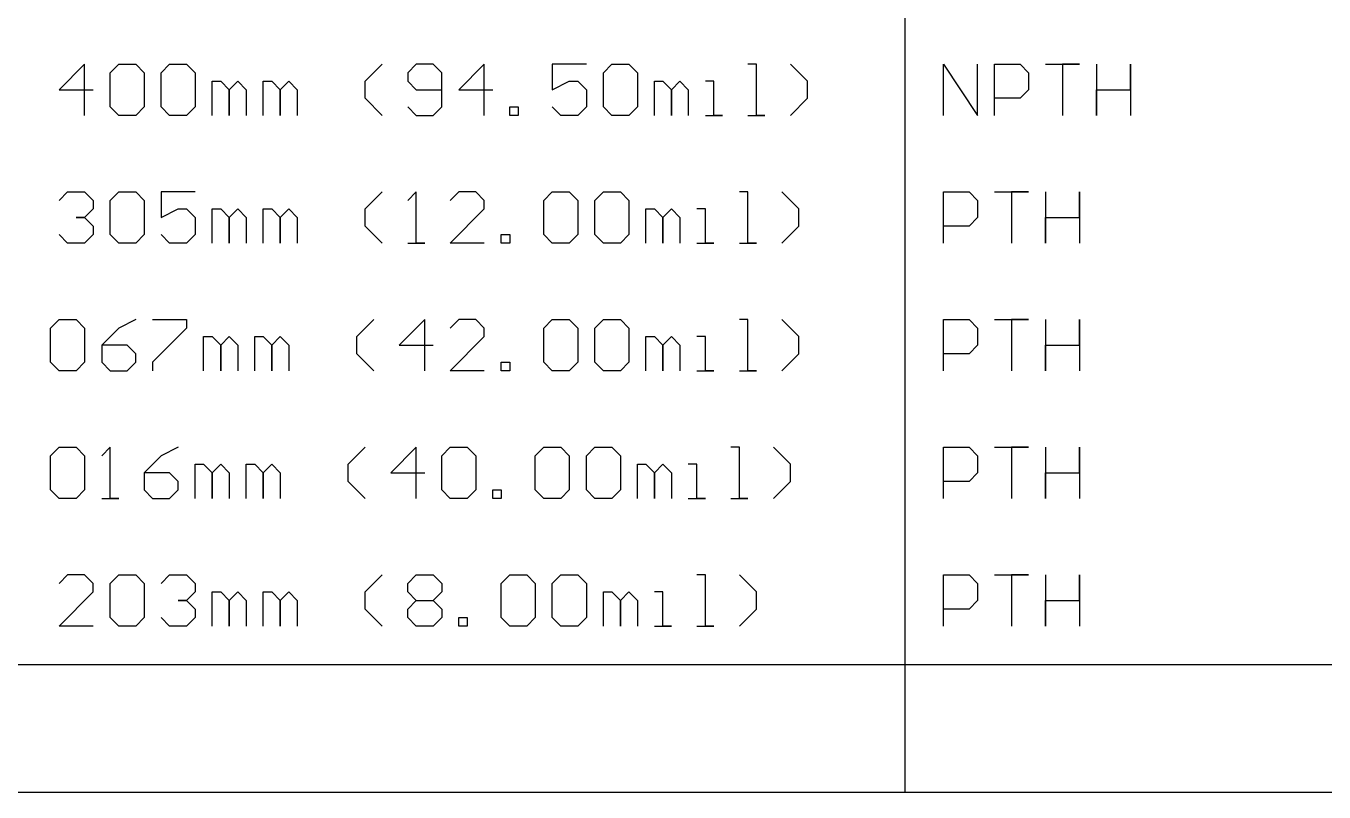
# Model space of a CAD drawing. Header units: millimetres. Extents: x 7.3 to 18.4, y 2.4 to 9.4.
# Drawn here: x 8.579 to 10.105, y 7.647 to 8.547 of the extents above; entities that cross this region are included whole.
import ezdxf

# ---------------------------------------------------------------- set-up
doc = ezdxf.new("R2010")
doc.units = ezdxf.units.MM
doc.header["$MEASUREMENT"] = 0
doc.layers.add('DrillDrawing', color=1, linetype='Continuous')

msp = doc.modelspace()

# ---------------------------------------------------------------- linework, layer by layer
at = {"layer": 'DrillDrawing'}
for p, q in [((9.6129, 7.6475), (9.6129, 9.4475)), ((8.6482, 8.5025), (8.6182, 8.4725)), ((8.6482, 8.4425), (8.6482, 8.5025)), ((8.6782, 8.4925), (8.6882, 8.5025)), ((8.6882, 8.5025), (8.7082, 8.5025)), ((8.7082, 8.5025), (8.7182, 8.4925)), ((8.7381, 8.4925), (8.7481, 8.5025)), ((8.7481, 8.5025), (8.7681, 8.5025)), ((8.7681, 8.5025), (8.7781, 8.4925)), ((8.9781, 8.4825), (8.9981, 8.5025)), ((9.038, 8.5025), (9.0281, 8.4925)), ((9.058, 8.5025), (9.038, 8.5025)), ((9.068, 8.4925), (9.058, 8.5025)), ((9.118, 8.5025), (9.088, 8.4725)), ((9.118, 8.4425), (9.118, 8.5025)), ((9.238, 8.5025), (9.198, 8.5025)), ((9.198, 8.5025), (9.198, 8.4725)), ((9.258, 8.4925), (9.268, 8.5025)), ((9.268, 8.5025), (9.288, 8.5025)), ((9.288, 8.5025), (9.298, 8.4925)), ((9.4379, 8.5025), (9.4279, 8.5025)), ((9.4379, 8.4425), (9.4379, 8.5025)), ((9.4979, 8.4825), (9.4779, 8.5025)), ((9.6579, 8.4425), (9.6579, 8.5025)), ((9.6579, 8.5025), (9.6979, 8.4425)), ((9.6979, 8.4425), (9.6979, 8.5025)), ((9.7179, 8.4425), (9.7179, 8.5025)), ((9.7179, 8.5025), (9.7479, 8.5025)), ((9.7479, 8.5025), (9.7579, 8.4925)), ((9.7778, 8.5025), (9.8178, 8.5025)), ((9.8178, 8.5025), (9.7978, 8.5025)), ((9.7978, 8.5025), (9.7978, 8.4425)), ((9.8378, 8.5025), (9.8378, 8.4425)), ((9.8778, 8.4725), (9.8778, 8.5025)), ((9.8778, 8.5025), (9.8778, 8.4425)), ((8.6782, 8.4525), (8.6782, 8.4925)), ((8.7182, 8.4925), (8.7182, 8.4525)), ((8.7381, 8.4525), (8.7381, 8.4925)), ((8.7781, 8.4925), (8.7781, 8.4525)), ((9.0281, 8.4925), (9.0281, 8.4825)), ((9.068, 8.4525), (9.068, 8.4925)), ((9.258, 8.4525), (9.258, 8.4925)), ((9.298, 8.4925), (9.298, 8.4525)), ((9.7579, 8.4925), (9.7579, 8.4725)), ((8.6182, 8.4725), (8.6582, 8.4725)), ((8.7981, 8.4425), (8.7981, 8.4825)), ((8.7981, 8.4825), (8.8081, 8.4825)), ((8.8081, 8.4825), (8.8181, 8.4725)), ((8.8181, 8.4725), (8.8281, 8.4825)), ((8.8181, 8.4725), (8.8181, 8.4425)), ((8.8181, 8.4425), (8.8181, 8.4725)), ((8.8281, 8.4825), (8.8381, 8.4725)), ((8.8381, 8.4725), (8.8381, 8.4425)), ((8.8581, 8.4425), (8.8581, 8.4825)), ((8.8581, 8.4825), (8.8681, 8.4825)), ((8.8681, 8.4825), (8.8781, 8.4725)), ((8.8781, 8.4725), (8.8881, 8.4825)), ((8.8781, 8.4725), (8.8781, 8.4425)), ((8.8781, 8.4425), (8.8781, 8.4725)), ((8.8881, 8.4825), (8.8981, 8.4725)), ((8.8981, 8.4725), (8.8981, 8.4425)), ((8.9781, 8.4625), (8.9781, 8.4825)), ((9.0281, 8.4825), (9.038, 8.4725)), ((9.038, 8.4725), (9.068, 8.4725)), ((9.088, 8.4725), (9.128, 8.4725)), ((9.198, 8.4725), (9.218, 8.4825)), ((9.218, 8.4825), (9.228, 8.4825)), ((9.228, 8.4825), (9.238, 8.4725)), ((9.238, 8.4725), (9.238, 8.4525)), ((9.318, 8.4425), (9.318, 8.4825)), ((9.318, 8.4825), (9.328, 8.4825)), ((9.328, 8.4825), (9.338, 8.4725)), ((9.338, 8.4725), (9.3479, 8.4825)), ((9.338, 8.4725), (9.338, 8.4425)), ((9.338, 8.4425), (9.338, 8.4725)), ((9.3479, 8.4825), (9.3579, 8.4725)), ((9.3579, 8.4725), (9.3579, 8.4425)), ((9.3879, 8.4825), (9.3779, 8.4825)), ((9.3879, 8.4425), (9.3879, 8.4825)), ((9.4979, 8.4625), (9.4979, 8.4825)), ((9.7579, 8.4725), (9.7479, 8.4625)), ((9.8378, 8.4425), (9.8378, 8.4725)), ((9.8378, 8.4725), (9.8778, 8.4725)), ((8.9981, 8.4425), (8.9781, 8.4625)), ((9.4779, 8.4425), (9.4979, 8.4625)), ((9.7479, 8.4625), (9.7179, 8.4625)), ((8.6882, 8.4425), (8.6782, 8.4525)), ((8.7082, 8.4425), (8.6882, 8.4425)), ((8.7182, 8.4525), (8.7082, 8.4425)), ((8.7481, 8.4425), (8.7381, 8.4525)), ((8.7681, 8.4425), (8.7481, 8.4425)), ((8.7781, 8.4525), (8.7681, 8.4425)), ((9.0281, 8.4525), (9.038, 8.4425)), ((9.038, 8.4425), (9.058, 8.4425)), ((9.058, 8.4425), (9.068, 8.4525)), ((9.148, 8.4425), (9.148, 8.4525)), ((9.148, 8.4525), (9.158, 8.4525)), ((9.158, 8.4425), (9.148, 8.4425)), ((9.158, 8.4525), (9.158, 8.4425)), ((9.208, 8.4425), (9.198, 8.4525)), ((9.228, 8.4425), (9.208, 8.4425)), ((9.238, 8.4525), (9.228, 8.4425)), ((9.268, 8.4425), (9.258, 8.4525)), ((9.288, 8.4425), (9.268, 8.4425)), ((9.298, 8.4525), (9.288, 8.4425)), ((9.3779, 8.4425), (9.3979, 8.4425)), ((9.3979, 8.4425), (9.3879, 8.4425)), ((9.4279, 8.4425), (9.4479, 8.4425)), ((9.4479, 8.4425), (9.4379, 8.4425)), ((8.6182, 8.3425), (8.6282, 8.3525)), ((8.6282, 8.3525), (8.6482, 8.3525)), ((8.6482, 8.3525), (8.6582, 8.3425)), ((8.6782, 8.3425), (8.6882, 8.3525)), ((8.6882, 8.3525), (8.7082, 8.3525)), ((8.7082, 8.3525), (8.7182, 8.3425)), ((8.7781, 8.3525), (8.7381, 8.3525)), ((8.7381, 8.3525), (8.7381, 8.3225)), ((8.9781, 8.3325), (8.9981, 8.3525)), ((9.038, 8.3525), (9.0281, 8.3425)), ((9.038, 8.2925), (9.038, 8.3525)), ((9.088, 8.3525), (9.078, 8.3425)), ((9.108, 8.3525), (9.088, 8.3525)), ((9.118, 8.3425), (9.108, 8.3525)), ((9.188, 8.3425), (9.198, 8.3525)), ((9.198, 8.3525), (9.218, 8.3525)), ((9.218, 8.3525), (9.228, 8.3425)), ((9.248, 8.3425), (9.258, 8.3525)), ((9.258, 8.3525), (9.278, 8.3525)), ((9.278, 8.3525), (9.288, 8.3425)), ((9.4279, 8.3525), (9.4179, 8.3525)), ((9.4279, 8.2925), (9.4279, 8.3525)), ((9.4879, 8.3325), (9.4679, 8.3525)), ((9.6579, 8.2925), (9.6579, 8.3525)), ((9.6579, 8.3525), (9.6879, 8.3525)), ((9.6879, 8.3525), (9.6979, 8.3425)), ((9.7179, 8.3525), (9.7579, 8.3525)), ((9.7579, 8.3525), (9.7379, 8.3525)), ((9.7379, 8.3525), (9.7379, 8.2925)), ((9.7778, 8.3525), (9.7778, 8.2925)), ((9.8178, 8.3225), (9.8178, 8.3525)), ((9.8178, 8.3525), (9.8178, 8.2925)), ((8.6582, 8.3325), (8.6482, 8.3225)), ((8.6582, 8.3425), (8.6582, 8.3325)), ((8.6782, 8.3025), (8.6782, 8.3425)), ((8.7182, 8.3425), (8.7182, 8.3025)), ((8.7381, 8.3225), (8.7581, 8.3325)), ((8.7581, 8.3325), (8.7681, 8.3325)), ((8.7681, 8.3325), (8.7781, 8.3225)), ((8.7981, 8.2925), (8.7981, 8.3325)), ((8.7981, 8.3325), (8.8081, 8.3325)), ((8.8081, 8.3325), (8.8181, 8.3225)), ((8.8181, 8.3225), (8.8281, 8.3325)), ((8.8281, 8.3325), (8.8381, 8.3225)), ((8.8581, 8.2925), (8.8581, 8.3325)), ((8.8581, 8.3325), (8.8681, 8.3325)), ((8.8681, 8.3325), (8.8781, 8.3225)), ((8.8781, 8.3225), (8.8881, 8.3325)), ((8.8881, 8.3325), (8.8981, 8.3225)), ((8.9781, 8.3125), (8.9781, 8.3325)), ((9.078, 8.2925), (9.118, 8.3325)), ((9.118, 8.3325), (9.118, 8.3425)), ((9.188, 8.3025), (9.188, 8.3425)), ((9.228, 8.3425), (9.228, 8.3025)), ((9.248, 8.3025), (9.248, 8.3425)), ((9.288, 8.3425), (9.288, 8.3025)), ((9.308, 8.2925), (9.308, 8.3325)), ((9.308, 8.3325), (9.318, 8.3325)), ((9.318, 8.3325), (9.328, 8.3225)), ((9.328, 8.3225), (9.338, 8.3325)), ((9.338, 8.3325), (9.3479, 8.3225)), ((9.3779, 8.3325), (9.3679, 8.3325)), ((9.3779, 8.2925), (9.3779, 8.3325)), ((9.4879, 8.3125), (9.4879, 8.3325)), ((9.6979, 8.3425), (9.6979, 8.3225)), ((8.6482, 8.3225), (8.6382, 8.3225)), ((8.6382, 8.3225), (8.6482, 8.3225)), ((8.6482, 8.3225), (8.6582, 8.3125)), ((8.7781, 8.3225), (8.7781, 8.3025)), ((8.8181, 8.3225), (8.8181, 8.2925)), ((8.8181, 8.2925), (8.8181, 8.3225)), ((8.8381, 8.3225), (8.8381, 8.2925)), ((8.8781, 8.3225), (8.8781, 8.2925)), ((8.8781, 8.2925), (8.8781, 8.3225)), ((8.8981, 8.3225), (8.8981, 8.2925)), ((9.328, 8.3225), (9.328, 8.2925)), ((9.328, 8.2925), (9.328, 8.3225)), ((9.3479, 8.3225), (9.3479, 8.2925)), ((9.6979, 8.3225), (9.6879, 8.3125)), ((9.7778, 8.2925), (9.7778, 8.3225)), ((9.7778, 8.3225), (9.8178, 8.3225)), ((8.6282, 8.2925), (8.6182, 8.3025)), ((8.6582, 8.3025), (8.6482, 8.2925)), ((8.6582, 8.3125), (8.6582, 8.3025)), ((8.6882, 8.2925), (8.6782, 8.3025)), ((8.7182, 8.3025), (8.7082, 8.2925)), ((8.7481, 8.2925), (8.7381, 8.3025)), ((8.7781, 8.3025), (8.7681, 8.2925)), ((8.9981, 8.2925), (8.9781, 8.3125)), ((9.138, 8.2925), (9.138, 8.3025)), ((9.138, 8.3025), (9.148, 8.3025)), ((9.148, 8.3025), (9.148, 8.2925)), ((9.198, 8.2925), (9.188, 8.3025)), ((9.228, 8.3025), (9.218, 8.2925)), ((9.258, 8.2925), (9.248, 8.3025)), ((9.288, 8.3025), (9.278, 8.2925)), ((9.4679, 8.2925), (9.4879, 8.3125)), ((9.6879, 8.3125), (9.6579, 8.3125)), ((8.6482, 8.2925), (8.6282, 8.2925)), ((8.7082, 8.2925), (8.6882, 8.2925)), ((8.7681, 8.2925), (8.7481, 8.2925)), ((9.0281, 8.2925), (9.048, 8.2925)), ((9.048, 8.2925), (9.038, 8.2925)), ((9.118, 8.2925), (9.078, 8.2925)), ((9.148, 8.2925), (9.138, 8.2925)), ((9.218, 8.2925), (9.198, 8.2925)), ((9.278, 8.2925), (9.258, 8.2925)), ((9.3679, 8.2925), (9.3879, 8.2925)), ((9.3879, 8.2925), (9.3779, 8.2925)), ((9.4179, 8.2925), (9.4379, 8.2925)), ((9.4379, 8.2925), (9.4279, 8.2925)), ((8.6082, 8.1925), (8.6182, 8.2025)), ((8.6182, 8.2025), (8.6382, 8.2025)), ((8.6382, 8.2025), (8.6482, 8.1925)), ((8.7082, 8.2025), (8.6882, 8.1925)), ((8.7281, 8.2025), (8.7681, 8.2025)), ((8.7681, 8.2025), (8.7681, 8.1925)), ((8.9681, 8.1825), (8.9881, 8.2025)), ((9.048, 8.2025), (9.0181, 8.1725)), ((9.048, 8.1425), (9.048, 8.2025)), ((9.088, 8.2025), (9.078, 8.1925)), ((9.108, 8.2025), (9.088, 8.2025)), ((9.118, 8.1925), (9.108, 8.2025)), ((9.188, 8.1925), (9.198, 8.2025)), ((9.198, 8.2025), (9.218, 8.2025)), ((9.218, 8.2025), (9.228, 8.1925)), ((9.248, 8.1925), (9.258, 8.2025)), ((9.258, 8.2025), (9.278, 8.2025)), ((9.278, 8.2025), (9.288, 8.1925)), ((9.4279, 8.2025), (9.4179, 8.2025)), ((9.4279, 8.1425), (9.4279, 8.2025)), ((9.4879, 8.1825), (9.4679, 8.2025)), ((9.6579, 8.1425), (9.6579, 8.2025)), ((9.6579, 8.2025), (9.6879, 8.2025)), ((9.6879, 8.2025), (9.6979, 8.1925)), ((9.7179, 8.2025), (9.7579, 8.2025)), ((9.7579, 8.2025), (9.7379, 8.2025)), ((9.7379, 8.2025), (9.7379, 8.1425)), ((9.7778, 8.2025), (9.7778, 8.1425)), ((9.8178, 8.1725), (9.8178, 8.2025)), ((9.8178, 8.2025), (9.8178, 8.1425)), ((8.6082, 8.1525), (8.6082, 8.1925)), ((8.6482, 8.1925), (8.6482, 8.1525)), ((8.6882, 8.1925), (8.6682, 8.1725)), ((8.7681, 8.1925), (8.7281, 8.1525)), ((8.7881, 8.1425), (8.7881, 8.1825)), ((8.7881, 8.1825), (8.7981, 8.1825)), ((8.7981, 8.1825), (8.8081, 8.1725)), ((8.8081, 8.1725), (8.8181, 8.1825)), ((8.8181, 8.1825), (8.8281, 8.1725)), ((8.8481, 8.1425), (8.8481, 8.1825)), ((8.8481, 8.1825), (8.8581, 8.1825)), ((8.8581, 8.1825), (8.8681, 8.1725)), ((8.8681, 8.1725), (8.8781, 8.1825)), ((8.8781, 8.1825), (8.8881, 8.1725)), ((8.9681, 8.1625), (8.9681, 8.1825)), ((9.078, 8.1425), (9.118, 8.1825)), ((9.118, 8.1825), (9.118, 8.1925)), ((9.188, 8.1525), (9.188, 8.1925)), ((9.228, 8.1925), (9.228, 8.1525)), ((9.248, 8.1525), (9.248, 8.1925)), ((9.288, 8.1925), (9.288, 8.1525)), ((9.308, 8.1425), (9.308, 8.1825)), ((9.308, 8.1825), (9.318, 8.1825)), ((9.318, 8.1825), (9.328, 8.1725)), ((9.328, 8.1725), (9.338, 8.1825)), ((9.338, 8.1825), (9.3479, 8.1725)), ((9.3779, 8.1825), (9.3679, 8.1825)), ((9.3779, 8.1425), (9.3779, 8.1825)), ((9.4879, 8.1625), (9.4879, 8.1825)), ((9.6979, 8.1925), (9.6979, 8.1725)), ((8.6682, 8.1725), (8.6682, 8.1525)), ((8.6982, 8.1725), (8.6682, 8.1725)), ((8.7082, 8.1625), (8.6982, 8.1725)), ((8.8081, 8.1725), (8.8081, 8.1425)), ((8.8081, 8.1425), (8.8081, 8.1725)), ((8.8281, 8.1725), (8.8281, 8.1425)), ((8.8681, 8.1725), (8.8681, 8.1425)), ((8.8681, 8.1425), (8.8681, 8.1725)), ((8.8881, 8.1725), (8.8881, 8.1425)), ((9.0181, 8.1725), (9.058, 8.1725)), ((9.328, 8.1725), (9.328, 8.1425)), ((9.328, 8.1425), (9.328, 8.1725)), ((9.3479, 8.1725), (9.3479, 8.1425)), ((9.6979, 8.1725), (9.6879, 8.1625)), ((9.7778, 8.1425), (9.7778, 8.1725)), ((9.7778, 8.1725), (9.8178, 8.1725)), ((8.6182, 8.1425), (8.6082, 8.1525)), ((8.6482, 8.1525), (8.6382, 8.1425)), ((8.6682, 8.1525), (8.6782, 8.1425)), ((8.6982, 8.1425), (8.7082, 8.1525)), ((8.7082, 8.1525), (8.7082, 8.1625)), ((8.7281, 8.1525), (8.7281, 8.1425)), ((8.9881, 8.1425), (8.9681, 8.1625)), ((9.138, 8.1425), (9.138, 8.1525)), ((9.138, 8.1525), (9.148, 8.1525)), ((9.148, 8.1525), (9.148, 8.1425)), ((9.198, 8.1425), (9.188, 8.1525)), ((9.228, 8.1525), (9.218, 8.1425)), ((9.258, 8.1425), (9.248, 8.1525)), ((9.288, 8.1525), (9.278, 8.1425)), ((9.4679, 8.1425), (9.4879, 8.1625)), ((9.6879, 8.1625), (9.6579, 8.1625)), ((8.6382, 8.1425), (8.6182, 8.1425)), ((8.6782, 8.1425), (8.6982, 8.1425)), ((9.118, 8.1425), (9.078, 8.1425)), ((9.148, 8.1425), (9.138, 8.1425)), ((9.218, 8.1425), (9.198, 8.1425)), ((9.278, 8.1425), (9.258, 8.1425)), ((9.3679, 8.1425), (9.3879, 8.1425)), ((9.3879, 8.1425), (9.3779, 8.1425)), ((9.4179, 8.1425), (9.4379, 8.1425)), ((9.4379, 8.1425), (9.4279, 8.1425)), ((8.6082, 8.0425), (8.6182, 8.0525)), ((8.6082, 8.0025), (8.6082, 8.0425)), ((8.6182, 8.0525), (8.6382, 8.0525)), ((8.6382, 8.0525), (8.6482, 8.0425)), ((8.6482, 8.0425), (8.6482, 8.0025)), ((8.6782, 8.0525), (8.6682, 8.0425)), ((8.6782, 7.9925), (8.6782, 8.0525)), ((8.7381, 8.0425), (8.7182, 8.0225)), ((8.7581, 8.0525), (8.7381, 8.0425)), ((8.9581, 8.0325), (8.9781, 8.0525)), ((9.038, 8.0525), (9.0081, 8.0225)), ((9.038, 7.9925), (9.038, 8.0525)), ((9.068, 8.0425), (9.078, 8.0525)), ((9.068, 8.0025), (9.068, 8.0425)), ((9.078, 8.0525), (9.098, 8.0525)), ((9.098, 8.0525), (9.108, 8.0425)), ((9.108, 8.0425), (9.108, 8.0025)), ((9.178, 8.0425), (9.188, 8.0525)), ((9.178, 8.0025), (9.178, 8.0425)), ((9.188, 8.0525), (9.208, 8.0525)), ((9.208, 8.0525), (9.218, 8.0425)), ((9.218, 8.0425), (9.218, 8.0025)), ((9.238, 8.0425), (9.248, 8.0525)), ((9.238, 8.0025), (9.238, 8.0425)), ((9.248, 8.0525), (9.268, 8.0525)), ((9.268, 8.0525), (9.278, 8.0425)), ((9.278, 8.0425), (9.278, 8.0025)), ((9.4179, 8.0525), (9.4079, 8.0525)), ((9.4179, 7.9925), (9.4179, 8.0525)), ((9.4779, 8.0325), (9.4579, 8.0525)), ((9.6579, 7.9925), (9.6579, 8.0525)), ((9.6579, 8.0525), (9.6879, 8.0525)), ((9.6879, 8.0525), (9.6979, 8.0425)), ((9.6979, 8.0425), (9.6979, 8.0225)), ((9.7179, 8.0525), (9.7579, 8.0525)), ((9.7579, 8.0525), (9.7379, 8.0525)), ((9.7379, 8.0525), (9.7379, 7.9925)), ((9.7778, 8.0525), (9.7778, 7.9925)), ((9.8178, 8.0225), (9.8178, 8.0525)), ((9.8178, 8.0525), (9.8178, 7.9925)), ((8.7781, 7.9925), (8.7781, 8.0325)), ((8.7781, 8.0325), (8.7881, 8.0325)), ((8.7881, 8.0325), (8.7981, 8.0225)), ((8.7981, 8.0225), (8.8081, 8.0325)), ((8.8081, 8.0325), (8.8181, 8.0225)), ((8.8381, 7.9925), (8.8381, 8.0325)), ((8.8381, 8.0325), (8.8481, 8.0325)), ((8.8481, 8.0325), (8.8581, 8.0225)), ((8.8581, 8.0225), (8.8681, 8.0325)), ((8.8681, 8.0325), (8.8781, 8.0225)), ((8.9581, 8.0125), (8.9581, 8.0325)), ((9.298, 7.9925), (9.298, 8.0325)), ((9.298, 8.0325), (9.308, 8.0325)), ((9.308, 8.0325), (9.318, 8.0225)), ((9.318, 8.0225), (9.328, 8.0325)), ((9.328, 8.0325), (9.338, 8.0225)), ((9.3679, 8.0325), (9.3579, 8.0325)), ((9.3679, 7.9925), (9.3679, 8.0325)), ((9.4779, 8.0125), (9.4779, 8.0325)), ((8.7182, 8.0225), (8.7182, 8.0025)), ((8.7481, 8.0225), (8.7182, 8.0225)), ((8.7581, 8.0125), (8.7481, 8.0225)), ((8.7581, 8.0025), (8.7581, 8.0125)), ((8.7981, 8.0225), (8.7981, 7.9925)), ((8.7981, 7.9925), (8.7981, 8.0225)), ((8.8181, 8.0225), (8.8181, 7.9925)), ((8.8581, 8.0225), (8.8581, 7.9925)), ((8.8581, 7.9925), (8.8581, 8.0225)), ((8.8781, 8.0225), (8.8781, 7.9925)), ((8.9781, 7.9925), (8.9581, 8.0125)), ((9.0081, 8.0225), (9.048, 8.0225)), ((9.318, 8.0225), (9.318, 7.9925)), ((9.318, 7.9925), (9.318, 8.0225)), ((9.338, 8.0225), (9.338, 7.9925)), ((9.4579, 7.9925), (9.4779, 8.0125)), ((9.6879, 8.0125), (9.6579, 8.0125)), ((9.6979, 8.0225), (9.6879, 8.0125)), ((9.7778, 7.9925), (9.7778, 8.0225)), ((9.7778, 8.0225), (9.8178, 8.0225)), ((8.6182, 7.9925), (8.6082, 8.0025)), ((8.6482, 8.0025), (8.6382, 7.9925)), ((8.7182, 8.0025), (8.7281, 7.9925)), ((8.7481, 7.9925), (8.7581, 8.0025)), ((9.078, 7.9925), (9.068, 8.0025)), ((9.108, 8.0025), (9.098, 7.9925)), ((9.128, 7.9925), (9.128, 8.0025)), ((9.128, 8.0025), (9.138, 8.0025)), ((9.138, 8.0025), (9.138, 7.9925)), ((9.188, 7.9925), (9.178, 8.0025)), ((9.218, 8.0025), (9.208, 7.9925)), ((9.248, 7.9925), (9.238, 8.0025)), ((9.278, 8.0025), (9.268, 7.9925)), ((8.6382, 7.9925), (8.6182, 7.9925)), ((8.6682, 7.9925), (8.6882, 7.9925)), ((8.6882, 7.9925), (8.6782, 7.9925)), ((8.7281, 7.9925), (8.7481, 7.9925)), ((9.098, 7.9925), (9.078, 7.9925)), ((9.138, 7.9925), (9.128, 7.9925)), ((9.208, 7.9925), (9.188, 7.9925)), ((9.268, 7.9925), (9.248, 7.9925)), ((9.3579, 7.9925), (9.3779, 7.9925)), ((9.3779, 7.9925), (9.3679, 7.9925)), ((9.4079, 7.9925), (9.4279, 7.9925)), ((9.4279, 7.9925), (9.4179, 7.9925)), ((8.6282, 7.9025), (8.6182, 7.8925)), ((8.6482, 7.9025), (8.6282, 7.9025)), ((8.6582, 7.8925), (8.6482, 7.9025)), ((8.6582, 7.8825), (8.6582, 7.8925)), ((8.6782, 7.8925), (8.6882, 7.9025)), ((8.6782, 7.8525), (8.6782, 7.8925)), ((8.6882, 7.9025), (8.7082, 7.9025)), ((8.7082, 7.9025), (8.7182, 7.8925)), ((8.7182, 7.8925), (8.7182, 7.8525)), ((8.7381, 7.8925), (8.7481, 7.9025)), ((8.7481, 7.9025), (8.7681, 7.9025)), ((8.7681, 7.9025), (8.7781, 7.8925)), ((8.7781, 7.8925), (8.7781, 7.8825)), ((8.9781, 7.8825), (8.9981, 7.9025)), ((9.0281, 7.8925), (9.038, 7.9025)), ((9.0281, 7.8825), (9.0281, 7.8925)), ((9.038, 7.9025), (9.058, 7.9025)), ((9.058, 7.9025), (9.068, 7.8925)), ((9.068, 7.8925), (9.068, 7.8825)), ((9.138, 7.8925), (9.148, 7.9025)), ((9.138, 7.8525), (9.138, 7.8925)), ((9.148, 7.9025), (9.168, 7.9025)), ((9.168, 7.9025), (9.178, 7.8925)), ((9.178, 7.8925), (9.178, 7.8525)), ((9.198, 7.8925), (9.208, 7.9025)), ((9.198, 7.8525), (9.198, 7.8925)), ((9.208, 7.9025), (9.228, 7.9025)), ((9.228, 7.9025), (9.238, 7.8925)), ((9.238, 7.8925), (9.238, 7.8525)), ((9.3779, 7.9025), (9.3679, 7.9025)), ((9.3779, 7.8425), (9.3779, 7.9025)), ((9.4379, 7.8825), (9.4179, 7.9025)), ((9.6579, 7.8425), (9.6579, 7.9025)), ((9.6579, 7.9025), (9.6879, 7.9025)), ((9.6879, 7.9025), (9.6979, 7.8925)), ((9.6979, 7.8925), (9.6979, 7.8725)), ((9.7179, 7.9025), (9.7579, 7.9025)), ((9.7579, 7.9025), (9.7379, 7.9025)), ((9.7379, 7.9025), (9.7379, 7.8425)), ((9.7778, 7.9025), (9.7778, 7.8425)), ((9.8178, 7.8725), (9.8178, 7.9025)), ((9.8178, 7.9025), (9.8178, 7.8425)), ((8.6182, 7.8425), (8.6582, 7.8825)), ((8.7781, 7.8825), (8.7681, 7.8725)), ((8.7981, 7.8425), (8.7981, 7.8825)), ((8.7981, 7.8825), (8.8081, 7.8825)), ((8.8081, 7.8825), (8.8181, 7.8725)), ((8.8181, 7.8725), (8.8281, 7.8825)), ((8.8281, 7.8825), (8.8381, 7.8725)), ((8.8581, 7.8425), (8.8581, 7.8825)), ((8.8581, 7.8825), (8.8681, 7.8825)), ((8.8681, 7.8825), (8.8781, 7.8725)), ((8.8781, 7.8725), (8.8881, 7.8825)), ((8.8881, 7.8825), (8.8981, 7.8725)), ((8.9781, 7.8625), (8.9781, 7.8825)), ((9.038, 7.8725), (9.0281, 7.8825)), ((9.068, 7.8825), (9.058, 7.8725)), ((9.258, 7.8425), (9.258, 7.8825)), ((9.258, 7.8825), (9.268, 7.8825)), ((9.268, 7.8825), (9.278, 7.8725)), ((9.278, 7.8725), (9.288, 7.8825)), ((9.288, 7.8825), (9.298, 7.8725)), ((9.328, 7.8825), (9.318, 7.8825)), ((9.328, 7.8425), (9.328, 7.8825)), ((9.4379, 7.8625), (9.4379, 7.8825)), ((8.7681, 7.8725), (8.7581, 7.8725)), ((8.7581, 7.8725), (8.7681, 7.8725)), ((8.7681, 7.8725), (8.7781, 7.8625)), ((8.7781, 7.8625), (8.7781, 7.8525)), ((8.8181, 7.8725), (8.8181, 7.8425)), ((8.8181, 7.8425), (8.8181, 7.8725)), ((8.8381, 7.8725), (8.8381, 7.8425)), ((8.8781, 7.8725), (8.8781, 7.8425)), ((8.8781, 7.8425), (8.8781, 7.8725)), ((8.8981, 7.8725), (8.8981, 7.8425)), ((8.9981, 7.8425), (8.9781, 7.8625)), ((9.0281, 7.8625), (9.038, 7.8725)), ((9.0281, 7.8525), (9.0281, 7.8625)), ((9.038, 7.8725), (9.058, 7.8725)), ((9.058, 7.8725), (9.068, 7.8625)), ((9.068, 7.8625), (9.068, 7.8525)), ((9.278, 7.8725), (9.278, 7.8425)), ((9.278, 7.8425), (9.278, 7.8725)), ((9.298, 7.8725), (9.298, 7.8425)), ((9.4179, 7.8425), (9.4379, 7.8625)), ((9.6879, 7.8625), (9.6579, 7.8625)), ((9.6979, 7.8725), (9.6879, 7.8625)), ((9.7778, 7.8425), (9.7778, 7.8725)), ((9.7778, 7.8725), (9.8178, 7.8725)), ((8.6882, 7.8425), (8.6782, 7.8525)), ((8.7182, 7.8525), (8.7082, 7.8425)), ((8.7481, 7.8425), (8.7381, 7.8525)), ((8.7781, 7.8525), (8.7681, 7.8425)), ((9.038, 7.8425), (9.0281, 7.8525)), ((9.068, 7.8525), (9.058, 7.8425)), ((9.088, 7.8425), (9.088, 7.8525)), ((9.088, 7.8525), (9.098, 7.8525)), ((9.098, 7.8525), (9.098, 7.8425)), ((9.148, 7.8425), (9.138, 7.8525)), ((9.178, 7.8525), (9.168, 7.8425)), ((9.208, 7.8425), (9.198, 7.8525)), ((9.238, 7.8525), (9.228, 7.8425)), ((8.6582, 7.8425), (8.6182, 7.8425)), ((8.7082, 7.8425), (8.6882, 7.8425)), ((8.7681, 7.8425), (8.7481, 7.8425)), ((9.058, 7.8425), (9.038, 7.8425)), ((9.098, 7.8425), (9.088, 7.8425)), ((9.168, 7.8425), (9.148, 7.8425)), ((9.228, 7.8425), (9.208, 7.8425)), ((9.318, 7.8425), (9.338, 7.8425)), ((9.338, 7.8425), (9.328, 7.8425)), ((9.3679, 7.8425), (9.3879, 7.8425)), ((9.3879, 7.8425), (9.3779, 7.8425)), ((7.3225, 7.7975), (18.3834, 7.7975)), ((7.3225, 7.6475), (18.3834, 7.6475))]:
    msp.add_line(p, q, dxfattribs=at)

doc.saveas('drawing.dxf')
